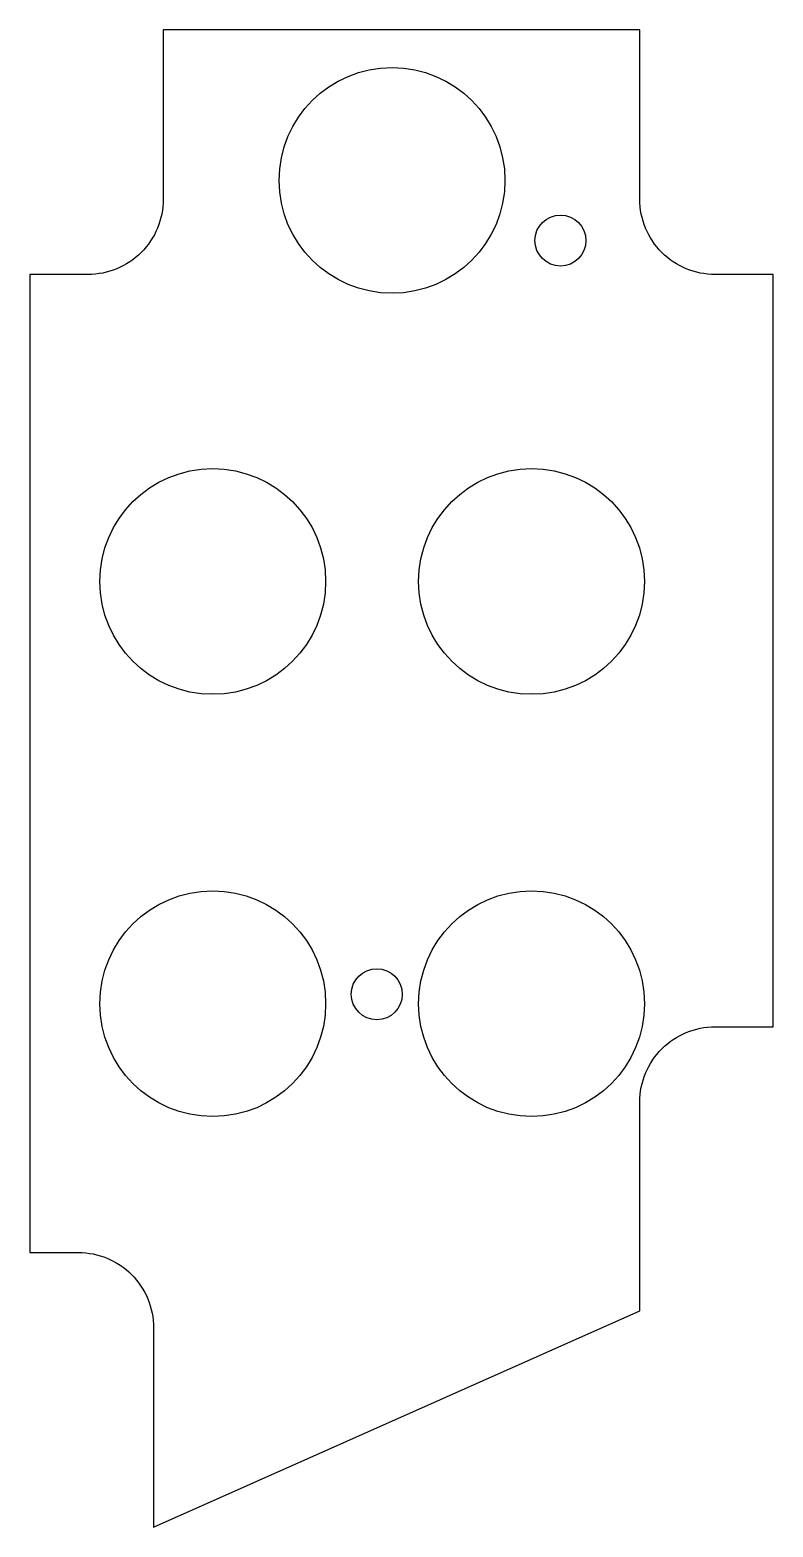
# Model space of a CAD drawing. Header units: inches. Extents: x -2.47 to 0, y -4.97 to 0.
import ezdxf

# ---------------------------------------------------------------- set-up
doc = ezdxf.new("R2010")
doc.units = ezdxf.units.IN
doc.layers.get('0').update_dxf_attribs({"linetype": 'CONTINUOUS'})

msp = doc.modelspace()

# ---------------------------------------------------------------- linework, layer by layer
msp.add_lwpolyline([(-2.2755, -0.8126), (-2.4681, -0.8126), (-2.4681, -4.0625), (-2.3075, -4.0625, -0.414214), (-2.0575, -4.3125), (-2.0575, -4.9747), (-0.4425, -4.2557), (-0.4425, -3.5625, -0.414214), (-0.1925, -3.3125), (0, -3.3125), (0, -0.8126), (-0.1925, -0.8126, -0.414214), (-0.4425, -0.5626), (-0.4425, 0), (-2.0255, 0), (-2.0255, -0.5626, -0.414214)], format="xyb", close=True)
for centre, radius in [((-1.2655, -0.5), 0.375), ((-0.706, -0.6997), 0.0847), ((-1.861, -1.8326), 0.375), ((-0.8021, -1.8326), 0.375), ((-1.861, -3.2356), 0.375), ((-0.8021, -3.2356), 0.375), ((-1.316, -3.2041), 0.0847)]:
    msp.add_circle(centre, radius)

doc.saveas('drawing.dxf')
